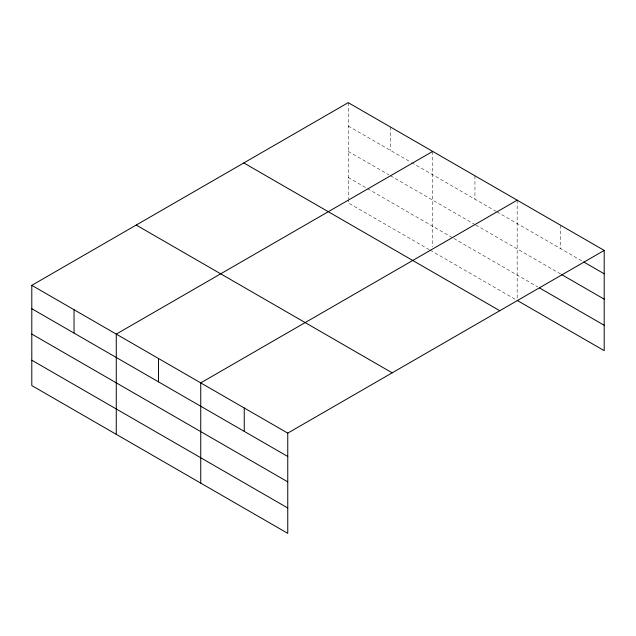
<?xml version="1.0" encoding="UTF-8"?>
<svg xmlns="http://www.w3.org/2000/svg" width="636" height="636" viewBox="0 0 636 636"><rect width="100%" height="100%" fill="white"/><g stroke="black" fill="none" stroke-linecap="round" stroke-linejoin="round"><path stroke-width="0.48" stroke-dasharray="3.18 2.39" d="M348.242 126.023L410.745 162.108M411.587 162.593L496.056 211.359M496.899 211.852L582.87 261.483M348.242 151.384L388.787 174.789M390.472 175.767L474.941 224.532M475.784 225.025L560.69 274.036M348.242 177.516L452.975 237.983M453.826 238.476L537.651 286.868M429.324 249.694L348.242 202.876L348.242 199.95M430.175 250.179L516.329 299.922M560.69 225.303L560.69 248.676M517.171 200.181L517.171 298.459M474.941 175.798L474.941 199.171M432.703 151.416L432.703 246.768M390.472 127.033L390.472 150.406M348.242 102.65L348.242 198.973"/><path stroke-width="0.95" d="M31.8 285.341L287.758 433.124L287.758 533.35L31.8 385.575L31.8 285.341L348.242 102.65L604.2 250.425L604.2 350.659L517.171 300.415M432.703 151.416L116.269 334.115L116.269 434.34M517.171 200.181L200.738 382.88L200.738 483.106M287.758 433.124L604.2 250.425M583.721 261.976L604.2 273.798M561.54 274.529L604.2 299.159M539.36 287.854L604.2 325.29M243.811 162.943L499.777 310.718M136.223 225.057L392.189 372.831M31.8 308.714L287.758 456.489M31.8 334.075L287.758 481.857M31.8 360.207L287.758 507.989M244.248 408.002L244.248 431.367M158.499 358.497L158.499 381.862M74.03 309.724L74.03 333.097"/></g></svg>
